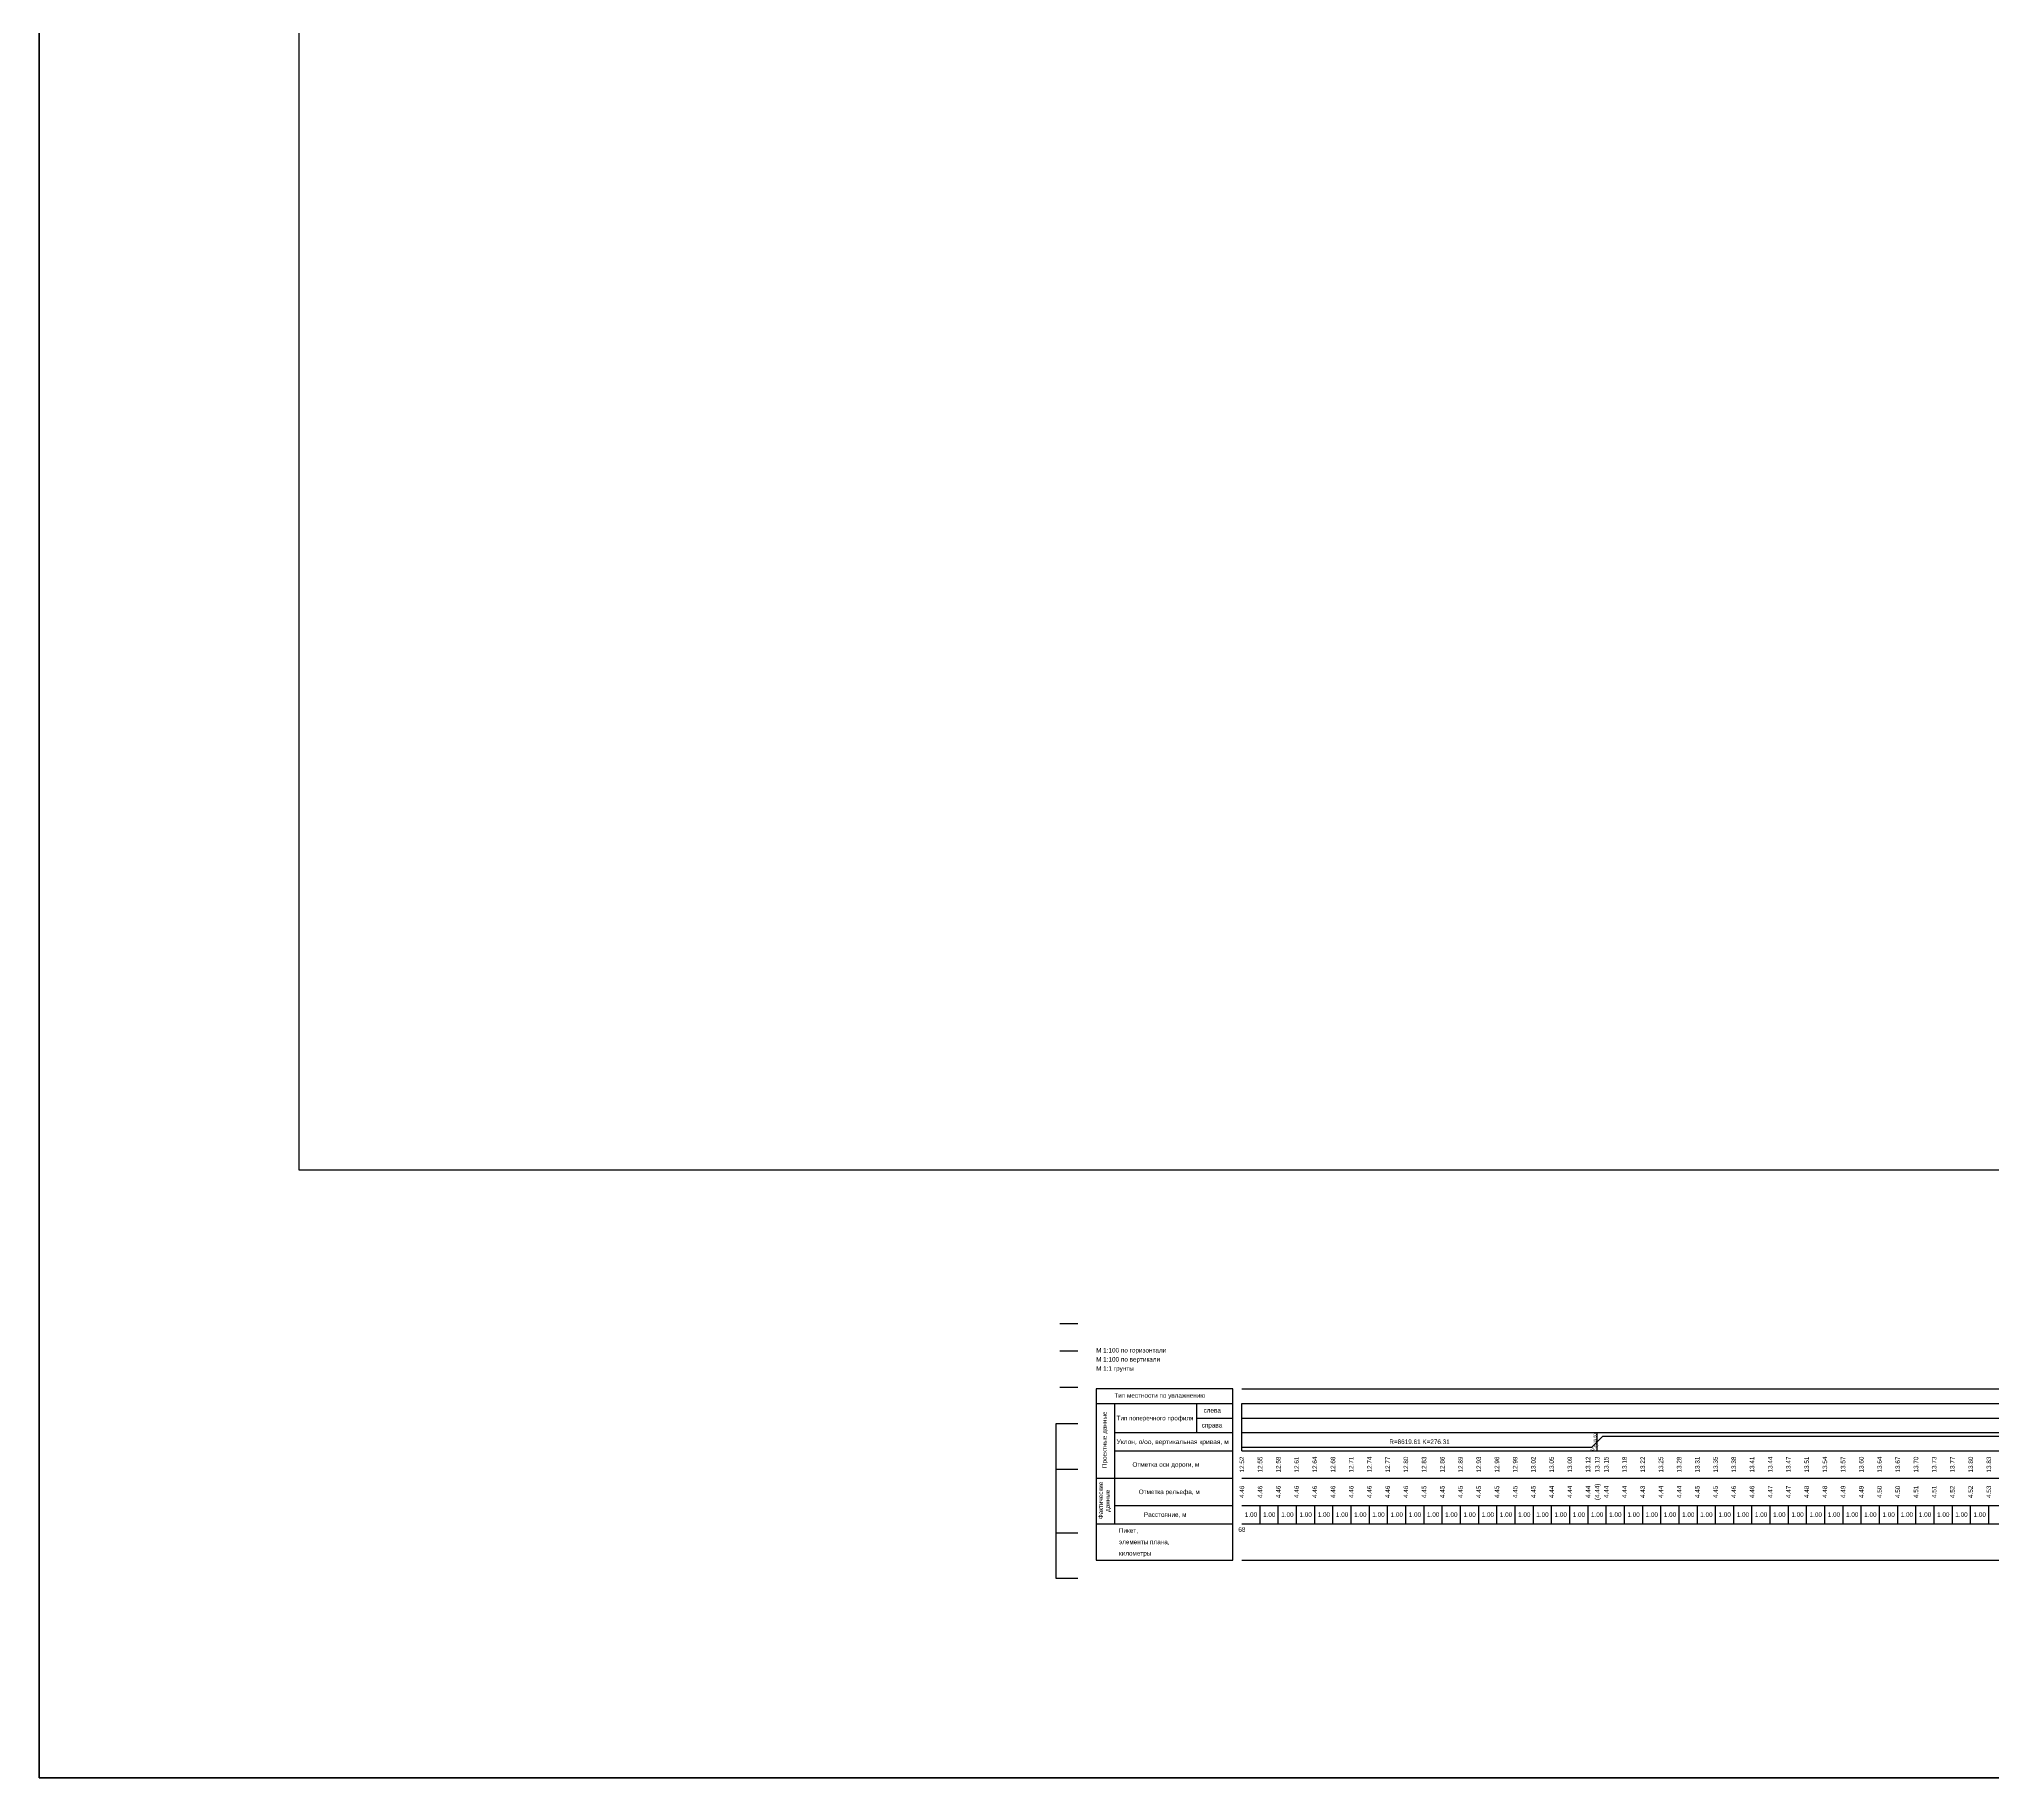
# Model space of a CAD drawing. Header units: millimetres. Extents: x 0 to 285450075, y -3000605 to 8125189010.
# Drawn here: x 6532386 to 6639633, y -105940 to -10472 of the extents above; entities that cross this region are included whole.
import ezdxf
from ezdxf.enums import TextEntityAlignment as Align

# ---------------------------------------------------------------- set-up
doc = ezdxf.new("R2010")
doc.units = ezdxf.units.MM
doc.layers.add('1-Бетон', color=106, linetype='Continuous', lineweight=35)
for name, color, linetype in [('Красные отметки', 1, 'Continuous'), ('Пикеты', 7, 'Continuous'), ('Таблица', 7, 'Continuous'), ('Черные отметки', 3, 'Continuous')]:
    doc.layers.add(name, color=color, linetype=linetype)
doc.styles.get("Standard").update_dxf_attribs({"font": 'arial.ttf'})

msp = doc.modelspace()

# ---------------------------------------------------------------- linework, layer by layer
at = {"linetype": 'Continuous'}
for p, q in [((6588408.6098, -80983.4055), (6589408.6098, -80983.4055)), ((6588408.6098, -82483.4055), (6589408.6098, -82483.4055)), ((6588408.6098, -84483.4055), (6589408.6098, -84483.4055)), ((6588208.6098, -88983.4055), (6589408.6098, -88983.4055)), ((6588208.6098, -92483.4055), (6589408.6098, -92483.4055))]:
    msp.add_line(p, q, dxfattribs=at)
at = {"color": 1}
msp.add_lwpolyline([(6546658.009, 91146.6249), (7115680.6605, 91146.6249), (7115680.6605, -72566.6945), (6546658.009, -72566.6945)], close=True, dxfattribs=at)
msp.add_lwpolyline([(6546658.009, 91146.6249), (7115680.6605, 91146.6249), (7115680.6605, -72566.6945), (6546658.009, -72566.6945)], close=True, dxfattribs=at)
at = {"linetype": 'Continuous', "flags": 128}
msp.add_lwpolyline([(6589408.6098, -94983.4055), (6588208.6098, -94983.4055), (6588208.6098, -86483.4055), (6589408.6098, -86483.4055)], dxfattribs=at)
at = {"layer": '1-Бетон', "color": 6}
msp.add_lwpolyline([(6532385.7521, 97510.8397), (7457736.6859, 97510.8397), (7457736.6859, -105940.3832), (6532385.7521, -105940.3832)], close=True, dxfattribs=at)
at = {"layer": 'Красные отметки', "linetype": 'Continuous'}
for p, q in [((6598408.6098, -87983.4055), (6598408.6098, -86983.4055)), ((6598408.6098, -87783.4055), (6617613.1145, -87783.4055)), ((6617613.1145, -87783.4055), (6617913.1145, -87483.4055)), ((6617913.1145, -87983.4055), (6617913.1145, -86983.4055)), ((6618213.1145, -87183.4055), (6617913.1145, -87483.4055)), ((6618213.1145, -87183.4055), (6761841.5182, -87183.4055))]:
    msp.add_line(p, q, dxfattribs=at)
at = {"layer": 'Таблица', "linetype": 'Continuous'}
for p, q in [((6598408.6098, -84583.4055), (6998408.6098, -84583.4055)), ((6598408.6098, -86183.4055), (6598408.6098, -85383.4055)), ((6598408.6098, -85383.4055), (6998408.6098, -85383.4055)), ((6598408.6098, -86983.4055), (6598408.6098, -86183.4055)), ((6598408.6098, -86183.4055), (6998408.6098, -86183.4055)), ((6598408.6098, -86983.4055), (6998408.6098, -86983.4055)), ((6598408.6098, -87983.4055), (6998408.6098, -87983.4055)), ((6598408.6098, -89483.4055), (6998408.6098, -89483.4055)), ((6598408.6098, -90983.4055), (6998408.6098, -90983.4055)), ((6598408.6098, -91983.4055), (6998408.6098, -91983.4055)), ((6598408.6098, -93983.4055), (6998408.6098, -93983.4055))]:
    msp.add_line(p, q, dxfattribs=at)
at = {"layer": 'Таблица', "linetype": 'Continuous', "flags": 128}
for points in [[(6590408.6098, -84583.4055), (6590408.6098, -93983.4055)], [(6597908.6098, -84583.4055), (6590408.6098, -84583.4055)], [(6597908.6098, -93983.4055), (6597908.6098, -84583.4055)], [(6590408.6098, -85383.4055), (6597908.6098, -85383.4055)], [(6591408.6098, -85383.4055), (6591408.6098, -91983.4055)], [(6595908.6098, -85383.4055), (6595908.6098, -86983.4055)], [(6595908.6098, -86183.4055), (6597908.6098, -86183.4055)], [(6591408.6098, -86983.4055), (6597908.6098, -86983.4055)], [(6591408.6098, -87983.4055), (6597908.6098, -87983.4055)], [(6590408.6098, -89483.4055), (6597908.6098, -89483.4055)], [(6591408.6098, -90983.4055), (6597908.6098, -90983.4055)], [(6590408.6098, -91983.4055), (6597908.6098, -91983.4055)], [(6590408.6098, -93983.4055), (6597908.6098, -93983.4055)]]:
    msp.add_lwpolyline(points, dxfattribs=at)
at = {"layer": 'Черные отметки', "linetype": 'Continuous'}
for p, q in [((6599408.6098, -91983.4055), (6599408.6098, -90983.4055)), ((6600408.6098, -91983.4055), (6600408.6098, -90983.4055)), ((6601408.6098, -91983.4055), (6601408.6098, -90983.4055)), ((6602408.6098, -91983.4055), (6602408.6098, -90983.4055)), ((6603408.6098, -91983.4055), (6603408.6098, -90983.4055)), ((6604408.6098, -91983.4055), (6604408.6098, -90983.4055)), ((6605408.6098, -91983.4055), (6605408.6098, -90983.4055)), ((6606408.6098, -91983.4055), (6606408.6098, -90983.4055)), ((6607408.6098, -91983.4055), (6607408.6098, -90983.4055)), ((6608408.6098, -91983.4055), (6608408.6098, -90983.4055)), ((6609408.6098, -91983.4055), (6609408.6098, -90983.4055)), ((6610408.6098, -91983.4055), (6610408.6098, -90983.4055)), ((6611408.6098, -91983.4055), (6611408.6098, -90983.4055)), ((6612408.6098, -91983.4055), (6612408.6098, -90983.4055)), ((6613408.6098, -91983.4055), (6613408.6098, -90983.4055)), ((6614408.6098, -91983.4055), (6614408.6098, -90983.4055)), ((6615408.6098, -91983.4055), (6615408.6098, -90983.4055)), ((6616408.6098, -91983.4055), (6616408.6098, -90983.4055)), ((6617408.6098, -91983.4055), (6617408.6098, -90983.4055)), ((6618408.6098, -91983.4055), (6618408.6098, -90983.4055)), ((6619408.6098, -91983.4055), (6619408.6098, -90983.4055)), ((6620408.6098, -91983.4055), (6620408.6098, -90983.4055)), ((6621408.6098, -91983.4055), (6621408.6098, -90983.4055)), ((6622408.6098, -91983.4055), (6622408.6098, -90983.4055)), ((6623408.6098, -91983.4055), (6623408.6098, -90983.4055)), ((6624408.6098, -91983.4055), (6624408.6098, -90983.4055)), ((6625408.6098, -91983.4055), (6625408.6098, -90983.4055)), ((6626408.6098, -91983.4055), (6626408.6098, -90983.4055)), ((6627408.6098, -91983.4055), (6627408.6098, -90983.4055)), ((6628408.6098, -91983.4055), (6628408.6098, -90983.4055)), ((6629408.6098, -91983.4055), (6629408.6098, -90983.4055)), ((6630408.6098, -91983.4055), (6630408.6098, -90983.4055)), ((6631408.6098, -91983.4055), (6631408.6098, -90983.4055)), ((6632408.6098, -91983.4055), (6632408.6098, -90983.4055)), ((6633408.6098, -91983.4055), (6633408.6098, -90983.4055)), ((6634408.6098, -91983.4055), (6634408.6098, -90983.4055)), ((6635408.6098, -91983.4055), (6635408.6098, -90983.4055)), ((6636408.6098, -91983.4055), (6636408.6098, -90983.4055)), ((6637408.6098, -91983.4055), (6637408.6098, -90983.4055)), ((6638408.6098, -91983.4055), (6638408.6098, -90983.4055)), ((6639408.6098, -91983.4055), (6639408.6098, -90983.4055))]:
    msp.add_line(p, q, dxfattribs=at)

# ---------------------------------------------------------------- texts
at = {"layer": 'Красные отметки', "linetype": 'Continuous', "width": 0.8}
msp.add_text('R=8619.61 K=276.31', height=250, dxfattribs=at).set_placement((6608160.8621, -87483.4055), align=Align.MIDDLE_CENTER)
msp.add_text('32.52', height=150, rotation=45.000001261, dxfattribs=at).set_placement((6617708.4698, -87758.7608), align=Align.TOP_CENTER)
msp.add_text('19.50', height=150, rotation=90.000002493, dxfattribs=at).set_placement((6617863.1145, -87028.8601), align=Align.RIGHT)
for s, p in [('12.52', (6598408.6098, -88733.4055)), ('12.55', (6599408.6098, -88733.4055)), ('12.58', (6600408.6098, -88733.4055)), ('12.61', (6601408.6098, -88733.4055)), ('12.64', (6602408.6098, -88733.4055)), ('12.68', (6603408.6098, -88733.4055)), ('12.71', (6604408.6098, -88733.4055)), ('12.74', (6605408.6098, -88733.4055)), ('12.77', (6606408.6098, -88733.4055)), ('12.80', (6607408.6098, -88733.4055)), ('12.83', (6608408.6098, -88733.4055)), ('12.86', (6609408.6098, -88733.4055)), ('12.89', (6610408.6098, -88733.4055)), ('12.93', (6611408.6098, -88733.4055)), ('12.96', (6612408.6098, -88733.4055)), ('12.99', (6613408.6098, -88733.4055)), ('13.02', (6614408.6098, -88733.4055)), ('13.05', (6615408.6098, -88733.4055)), ('13.09', (6616408.6098, -88733.4055)), ('13.12', (6617408.6098, -88733.4055)), ('13.13', (6617913.1145, -88733.4055)), ('13.15', (6618408.6098, -88733.4055)), ('13.18', (6619408.6098, -88733.4055)), ('13.22', (6620408.6098, -88733.4055)), ('13.25', (6621408.6098, -88733.4055)), ('13.28', (6622408.6098, -88733.4055)), ('13.31', (6623408.6098, -88733.4055)), ('13.35', (6624408.6098, -88733.4055)), ('13.38', (6625408.6098, -88733.4055)), ('13.41', (6626408.6098, -88733.4055)), ('13.44', (6627408.6098, -88733.4055)), ('13.47', (6628408.6098, -88733.4055)), ('13.51', (6629408.6098, -88733.4055)), ('13.54', (6630408.6098, -88733.4055)), ('13.57', (6631408.6098, -88733.4055)), ('13.60', (6632408.6098, -88733.4055)), ('13.64', (6633408.6098, -88733.4055)), ('13.67', (6634408.6098, -88733.4055)), ('13.70', (6635408.6098, -88733.4055)), ('13.73', (6636408.6098, -88733.4055)), ('13.77', (6637408.6098, -88733.4055)), ('13.80', (6638408.6098, -88733.4055)), ('13.83', (6639408.6098, -88733.4055))]:
    msp.add_text(s, height=250, rotation=90.000002493, dxfattribs=at).set_placement(p, align=Align.MIDDLE_CENTER)
at = {"layer": 'Пикеты', "linetype": 'Continuous', "width": 0.8}
msp.add_text('68', height=250, dxfattribs=at).set_placement((6598408.6098, -92429.9288), align=Align.CENTER)
at = {"layer": 'Таблица', "linetype": 'Continuous', "width": 0.8}
for s, p in [('М 1:100 по горизонтали', (6590408.6098, -82583.4055)), ('М 1:100 по вертикали', (6590408.6098, -83083.4055)), ('М 1:1 грунты', (6590408.6098, -83583.4055)), ('Тип местности по увлажнению', (6591408.6098, -85067.4507)), ('слева', (6596306.7477, -85883.0039)), ('справа', (6596202.5209, -86702.6058)), ('Отметка оси дороги, м', (6592402.2816, -88858.4055)), ('Отметка рельефа, м', (6592746.663, -90358.4055)), ('Расстояние, м', (6593031.1519, -91608.4055)), ('элементы плана,', (6591658.6098, -93108.4055)), ('Пикет,', (6591658.6098, -92483.4055)), ('километры', (6591658.6098, -93733.4055))]:
    msp.add_text(s, height=250, dxfattribs=at).set_placement(p)
for s, p in [('Проектные данные', (6590992.399, -88928.7934)), ('Фактические', (6590783.6098, -91733.4055)), ('данные', (6591158.6098, -91343.3448))]:
    msp.add_text(s, height=250, rotation=90.000002493, dxfattribs=at).set_placement(p)
at = {"layer": 'Таблица', "linetype": 'Continuous'}
for s, width, p, p2 in [('Тип поперечного профиля', 0.982686, (6591533.6098, -86308.4055), (6595749.7433, -86308.4055)), ('Уклон, o/oo, вертикальная кривая, м', 1.0402, (6591533.6098, -87608.4055), (6597685.0494, -87608.4055))]:
    msp.add_text(s, height=250, dxfattribs=dict(at, width=width)).set_placement(p, p2, align=Align.FIT)
at = {"layer": 'Черные отметки', "linetype": 'Continuous', "width": 0.8}
for s, p in [('4.46', (6598408.6098, -90233.4055)), ('4.46', (6599408.6098, -90233.4055)), ('4.46', (6600408.6098, -90233.4055)), ('4.46', (6601408.6098, -90233.4055)), ('4.46', (6602408.6098, -90233.4055)), ('4.46', (6603408.6098, -90233.4055)), ('4.46', (6604408.6098, -90233.4055)), ('4.46', (6605408.6098, -90233.4055)), ('4.46', (6606408.6098, -90233.4055)), ('4.46', (6607408.6098, -90233.4055)), ('4.45', (6608408.6098, -90233.4055)), ('4.45', (6609408.6098, -90233.4055)), ('4.45', (6610408.6098, -90233.4055)), ('4.45', (6611408.6098, -90233.4055)), ('4.45', (6612408.6098, -90233.4055)), ('4.45', (6613408.6098, -90233.4055)), ('4.45', (6614408.6098, -90233.4055)), ('4.44', (6615408.6098, -90233.4055)), ('4.44', (6616408.6098, -90233.4055)), ('4.44', (6617408.6098, -90233.4055)), ('(4.44)', (6617913.1145, -90233.4055)), ('4.44', (6618408.6098, -90233.4055)), ('4.44', (6619408.6098, -90233.4055)), ('4.43', (6620408.6098, -90233.4055)), ('4.44', (6621408.6098, -90233.4055)), ('4.44', (6622408.6098, -90233.4055)), ('4.45', (6623408.6098, -90233.4055)), ('4.45', (6624408.6098, -90233.4055)), ('4.46', (6625408.6098, -90233.4055)), ('4.46', (6626408.6098, -90233.4055)), ('4.47', (6627408.6098, -90233.4055)), ('4.47', (6628408.6098, -90233.4055)), ('4.48', (6629408.6098, -90233.4055)), ('4.48', (6630408.6098, -90233.4055)), ('4.49', (6631408.6098, -90233.4055)), ('4.49', (6632408.6098, -90233.4055)), ('4.50', (6633408.6098, -90233.4055)), ('4.50', (6634408.6098, -90233.4055)), ('4.51', (6635408.6098, -90233.4055)), ('4.51', (6636408.6098, -90233.4055)), ('4.52', (6637408.6098, -90233.4055)), ('4.52', (6638408.6098, -90233.4055)), ('4.53', (6639408.6098, -90233.4055))]:
    msp.add_text(s, height=250, rotation=90.000002493, dxfattribs=at).set_placement(p, align=Align.MIDDLE_CENTER)
for p in [(6598908.6098, -91483.4055), (6599908.6098, -91483.4055), (6600908.6098, -91483.4055), (6601908.6098, -91483.4055), (6602908.6098, -91483.4055), (6603908.6098, -91483.4055), (6604908.6098, -91483.4055), (6605908.6098, -91483.4055), (6606908.6098, -91483.4055), (6607908.6098, -91483.4055), (6608908.6098, -91483.4055), (6609908.6098, -91483.4055), (6610908.6098, -91483.4055), (6611908.6098, -91483.4055), (6612908.6098, -91483.4055), (6613908.6098, -91483.4055), (6614908.6098, -91483.4055), (6615908.6098, -91483.4055), (6616908.6098, -91483.4055), (6617908.6098, -91483.4055), (6618908.6098, -91483.4055), (6619908.6098, -91483.4055), (6620908.6098, -91483.4055), (6621908.6098, -91483.4055), (6622908.6098, -91483.4055), (6623908.6098, -91483.4055), (6624908.6098, -91483.4055), (6625908.6098, -91483.4055), (6626908.6098, -91483.4055), (6627908.6098, -91483.4055), (6628908.6098, -91483.4055), (6629908.6098, -91483.4055), (6630908.6098, -91483.4055), (6631908.6098, -91483.4055), (6632908.6098, -91483.4055), (6633908.6098, -91483.4055), (6634908.6098, -91483.4055), (6635908.6098, -91483.4055), (6636908.6098, -91483.4055), (6637908.6098, -91483.4055), (6638908.6098, -91483.4055)]:
    msp.add_text('1.00', height=250, dxfattribs=at).set_placement(p, align=Align.MIDDLE_CENTER)

doc.saveas('drawing.dxf')
